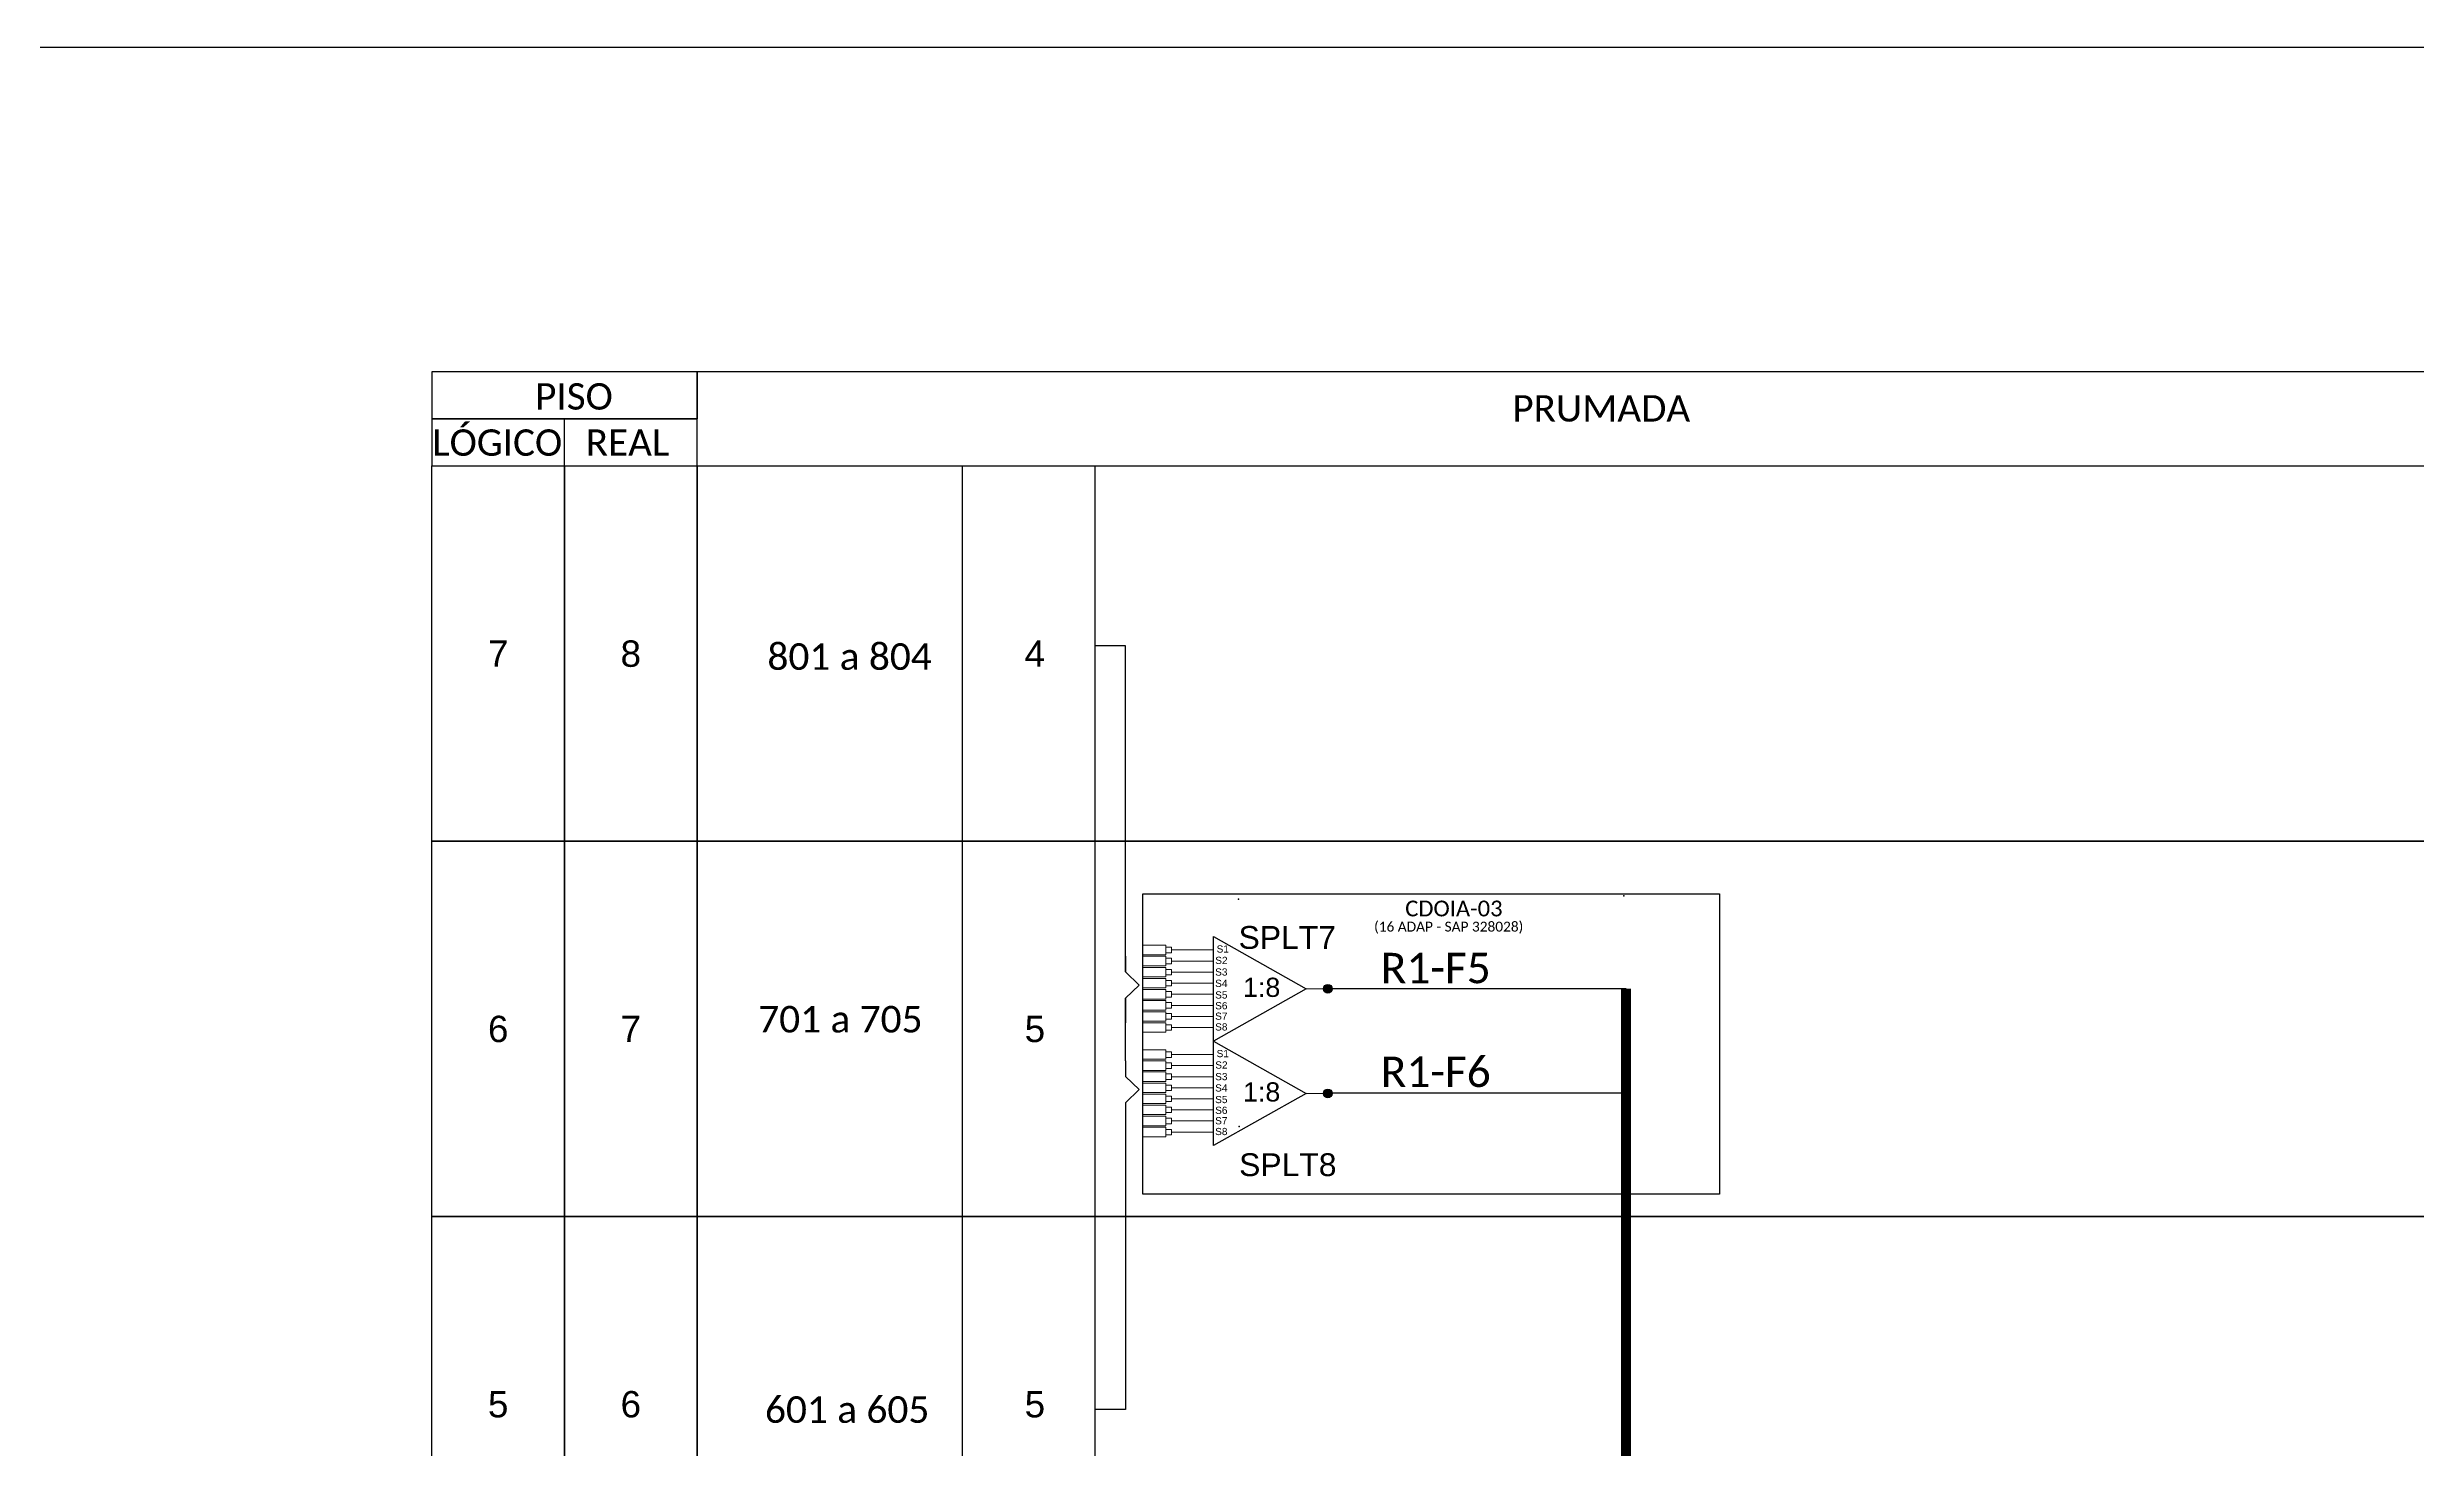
# Model space of a CAD drawing. Header units: metres. Extents: x -0.4 to 58.6, y 1.4 to 43.1.
# Drawn here: x 40.49 to 48.67, y 38.31 to 43.15 of the extents above; entities that cross this region are included whole.
import ezdxf
from ezdxf.enums import TextEntityAlignment as Align

# ---------------------------------------------------------------- set-up
doc = ezdxf.new("R2010")
doc.units = ezdxf.units.M
doc.styles.add('ARIAL', font='arial.ttf')
doc.styles.add('WMF-Calibri0', font='calibri.ttf')

# ---------------------------------------------------------------- blocks, each defined once
blk = doc.blocks.new('SPLT_1-8_SC-APC_ESQ')
at = {"color": 1}
blk.add_lwpolyline([(7.37, -2.1), (17.04, -7.55), (7.37, -13), (7.37, -2.1)], dxfattribs=at)
at = {"color": 3, "lineweight": 0}
for points in [[(2.41, -3.02), (0, -3.02)], [(2.41, -4), (0, -4)], [(2.41, -4.17), (0, -4.17)], [(2.41, -3.02), (2.41, -4)], [(2.41, -4.17), (2.41, -5.16)], [(2.99, -3.51), (7.37, -3.51)], [(7.37, -4.66), (2.99, -4.66)], [(2.41, -5.16), (0, -5.16)], [(2.41, -5.32), (0, -5.32)], [(2.41, -6.31), (0, -6.31)], [(2.41, -6.48), (0, -6.48)], [(2.41, -5.32), (2.41, -6.31)], [(2.41, -6.48), (2.41, -7.46)], [(7.37, -5.82), (2.99, -5.82)], [(7.37, -6.97), (2.99, -6.97)], [(2.41, -7.46), (0, -7.46)], [(2.41, -7.63), (0, -7.63)], [(2.41, -8.62), (0, -8.62)], [(2.41, -8.78), (0, -8.78)], [(2.41, -9.77), (0, -9.77)], [(2.41, -7.63), (2.41, -8.62)], [(2.41, -8.78), (2.41, -9.77)], [(7.37, -8.12), (2.99, -8.12)], [(7.37, -9.28), (2.99, -9.28)], [(2.41, -9.94), (0, -9.94)], [(2.41, -10.92), (0, -10.92)], [(2.41, -11.09), (0, -11.09)], [(2.41, -12.08), (0, -12.08)], [(2.41, -9.94), (2.41, -10.92)], [(2.41, -11.09), (2.41, -12.08)], [(7.37, -10.43), (2.99, -10.43)], [(7.37, -11.58), (2.99, -11.58)]]:
    blk.add_lwpolyline(points, dxfattribs=at)
for points in [[(2.99, -3.22), (2.41, -3.22), (2.41, -3.8), (2.99, -3.8)], [(2.99, -4.38), (2.41, -4.38), (2.41, -4.95), (2.99, -4.95)], [(2.99, -5.53), (2.41, -5.53), (2.41, -6.1), (2.99, -6.1)], [(2.99, -6.68), (2.41, -6.68), (2.41, -7.26), (2.99, -7.26)], [(2.99, -7.84), (2.41, -7.84), (2.41, -8.41), (2.99, -8.41)], [(2.99, -8.99), (2.41, -8.99), (2.41, -9.56), (2.99, -9.56)], [(2.99, -10.14), (2.41, -10.14), (2.41, -10.72), (2.99, -10.72)], [(2.99, -11.3), (2.41, -11.3), (2.41, -11.87), (2.99, -11.87)]]:
    blk.add_lwpolyline(points, close=True, dxfattribs=at)
at = {"color": 1, "lineweight": 0}
blk.add_lwpolyline([(17.04, -7.55), (19.26, -7.55)], dxfattribs=at)
at = {"color": 1, "style": 'ARIAL'}
for s, height, p in [('S2', 0.75, (7.56, -4.97)), ('S1', 0.75, (7.7, -3.78)), ('S3', 0.75, (7.55, -6.18)), ('S4', 0.75, (7.55, -7.36)), ('1:8', 2, (10.45, -8.4)), ('S5', 0.75, (7.55, -8.57)), ('S6', 0.75, (7.55, -9.69)), ('S7', 0.75, (7.55, -10.78)), ('S8', 0.75, (7.55, -11.9))]:
    blk.add_text(s, height=height, dxfattribs=at).set_placement(p)
blk = doc.blocks.new('A$C415C251F')
at = {"color": 3}
blk.add_point((0, 0), dxfattribs=at)
blk = doc.blocks.new('LEG_CDOIA8_C-SPLT_DIR')
at = {"color": 3}
blk.add_blockref('A$C415C251F', (0, 0), dxfattribs=at)
at = {"color": 1, "style": 'WMF-Calibri0', "flags": 4}
blk.add_attdef('CDO', (-26.84, -2.61), '', height=2, dxfattribs=at)
blk.add_attdef('MODELO', text='', height=1.5, dxfattribs=at).set_placement((-22.23, -4.54), align=Align.CENTER)
at = {"style": 'ARIAL', "flags": 4}
blk.add_attdef('SPLITAGEM', text='', height=1.5, dxfattribs=at).set_placement((-18.36, -12.59), align=Align.CENTER)
blk = doc.blocks.new('SPLITTER_')
blk.add_point((0, 0))
at = {"style": 'ARIAL', "flags": 4}
blk.add_attdef('SPLT', (0, -3.26), '', height=1.5, dxfattribs=at)

msp = doc.modelspace()

# ---------------------------------------------------------------- hatches: boundary and pattern name
h = msp.add_hatch(color=3)
h.dxf.hatch_style = 1
edge = h.paths.add_edge_path()
edge.add_arc((44.9081, 39.8973), 0.0149, 0, 360)
h = msp.add_hatch(color=3)
h.dxf.hatch_style = 1
edge = h.paths.add_edge_path()
edge.add_arc((44.9081, 39.5362), 0.0149, 0, 360)

# ---------------------------------------------------------------- linework, layer by layer
for p, q in [((41.8162, 41.7009), (42.2739, 41.7009)), ((42.2739, 41.7009), (42.7315, 41.7009)), ((42.2739, 40.406), (42.2739, 41.7009)), ((42.2739, 41.7009), (42.7315, 41.7009)), ((42.7315, 41.7009), (56.6207, 41.7009)), ((42.7315, 40.406), (42.7315, 41.7009)), ((42.7315, 41.7009), (42.7315, 40.406)), ((42.7315, 41.7009), (56.6207, 41.7009)), ((42.2739, 40.406), (42.7315, 40.406)), ((42.2739, 39.1111), (42.2739, 40.406)), ((42.7315, 40.406), (42.2739, 40.406)), ((42.7315, 40.406), (56.6207, 40.406)), ((42.7315, 39.1111), (42.7315, 40.406)), ((42.7315, 40.406), (42.7315, 39.1111)), ((56.6207, 40.406), (42.7315, 40.406)), ((42.7315, 39.1111), (42.2739, 39.1111)), ((42.2739, 39.1111), (42.7315, 39.1111)), ((42.2739, 37.8162), (42.2739, 39.1111)), ((56.6207, 39.1111), (42.7315, 39.1111)), ((42.7315, 39.1111), (56.6207, 39.1111)), ((42.7315, 37.8162), (42.7315, 39.1111)), ((42.7315, 39.1111), (42.7315, 37.8162))]:
    msp.add_line(p, q)
at = {"color": 7}
msp.add_lwpolyline([(-0.3898, 1.4464), (58.6484, 1.4464), (58.6484, 43.1452), (-0.3898, 43.1452)], close=True, dxfattribs=at)
at = {"color": 0}
for points in [[(41.8162, 41.8635), (42.7315, 41.8635), (42.7315, 42.0261), (41.8162, 42.0261)], [(41.8162, 41.7009), (42.7315, 41.7009), (42.7315, 41.8635), (41.8162, 41.8635)]]:
    msp.add_lwpolyline(points, close=True, dxfattribs=at)
for points in [[(42.7315, 41.7009), (57.9936, 41.7009), (57.9936, 42.0261), (42.7315, 42.0261), (42.7315, 42.0261), (42.7315, 41.8635)], [(42.2739, 41.7009), (42.2739, 41.8635)], [(43.6468, 41.7009), (43.6468, 31.3418)], [(44.1045, 41.7009), (44.1045, 31.3418)], [(43.6468, 40.406), (43.6468, 30.0469)], [(44.1045, 40.406), (44.1045, 30.0469)]]:
    msp.add_lwpolyline(points)
for points in [[(41.8162, 41.7009), (42.2739, 41.7009), (42.2739, 40.406), (41.8162, 40.406)], [(41.8162, 40.406), (42.2739, 40.406), (42.2739, 39.1111), (41.8162, 39.1111)], [(41.8162, 39.1111), (42.2739, 39.1111), (42.2739, 37.8162), (41.8162, 37.8162)]]:
    msp.add_lwpolyline(points, close=True)
at = {"color": 3}
for points in [[(44.21, 39.9552), (44.21, 41.0801), (44.1045, 41.0801)], [(44.21, 40.0097), (44.21, 39.9552), (44.257, 39.9099), (44.21, 39.8647), (44.21, 39.7794)], [(44.21, 39.6488), (44.21, 39.8647)], [(44.21, 39.6488), (44.21, 39.5942), (44.257, 39.549), (44.21, 39.5038), (44.21, 39.4185)], [(44.21, 39.4185), (44.21, 38.4451), (44.1045, 38.4451)]]:
    msp.add_lwpolyline(points, dxfattribs=at)
at = {"color": 1}
for points in [[(44.2696, 39.1886), (44.2696, 40.2252), (46.26, 40.2252)], [(46.26, 40.2252), (46.26, 39.1886)], [(46.26, 39.1886), (44.2696, 39.1886)]]:
    msp.add_lwpolyline(points, dxfattribs=at)
at = {"color": 5, "const_width": 0.0346}
msp.add_lwpolyline([(45.938, 31.7765), (45.938, 39.8974)], dxfattribs=at)
at = {"color": 5}
for points in [[(45.938, 39.8974), (44.9074, 39.8974)], [(45.938, 39.5364), (44.9074, 39.5364)]]:
    msp.add_lwpolyline(points, dxfattribs=at)
at = {"color": 3}
for centre in [(44.9081, 39.8973), (44.9081, 39.5362)]:
    msp.add_circle(centre, 0.0149, dxfattribs=at)

# ---------------------------------------------------------------- block references
ref = msp.add_blockref('SPLITTER_', (44.6004, 40.206), dxfattribs=dict(xscale=0.05246884188000001, yscale=0.05246884188000001, zscale=0.05246884188000001))
ref.add_attrib('SPLT', 'SPLT7', (44.6004, 40.0349), dxfattribs={"height": 0.0787, "style": 'ARIAL'})
ref = msp.add_blockref('LEG_CDOIA8_C-SPLT_DIR', (45.9304, 40.218), dxfattribs=dict(at, xscale=0.02720606616, yscale=0.02720606616, zscale=0.02720606616))
ref.add_attrib('CDO', 'CDOIA-03', (45.1756, 40.1469), dxfattribs={"color": 1, "height": 0.05441, "style": 'WMF-Calibri0'})
ref.add_attrib('MODELO', '(16 ADAP - SAP 328028)', dxfattribs={"color": 1, "height": 0.034008, "style": 'WMF-Calibri0'}).set_placement((45.3256, 40.0945), align=Align.CENTER)
at = {"xscale": 0.03311642880000753, "yscale": 0.03311642880000753, "zscale": 0.03311642880000001}
for p in [(44.2696, 40.1472), (44.2696, 39.7863)]:
    msp.add_blockref('SPLT_1-8_SC-APC_ESQ', p, dxfattribs=at)
ref = msp.add_blockref('SPLITTER_', (44.6023, 39.4219), dxfattribs=dict(xscale=0.05246884188000001, yscale=0.05246884188000001, zscale=0.05246884188000001))
ref.add_attrib('SPLT', 'SPLT8', (44.6023, 39.2508), dxfattribs={"height": 0.0787, "style": 'ARIAL'})

# ---------------------------------------------------------------- texts
at = {"color": 0, "style": 'WMF-Calibri0'}
for s, p in [('     PISO', (42.0124, 41.8955)), ('PRUMADA', (45.5453, 41.8543)), ('  LÓGICO', (41.7537, 41.7362)), ('    REAL', (42.2192, 41.7363))]:
    msp.add_text(s, height=0.09096, dxfattribs=at).set_placement(p)
at = {"style": 'WMF-Calibri0'}
for s, p in [('801 a 804', (42.9743, 40.9976)), ('701 a 705', (42.9424, 39.7463)), ('601 a 605', (42.9658, 38.3994))]:
    msp.add_text(s, height=0.09163, dxfattribs=at).set_placement(p)
at = {"color": 5, "style": 'WMF-Calibri0'}
for s, p in [('R1-F5', (45.0908, 39.9162)), ('R1-F6', (45.0908, 39.5582))]:
    msp.add_text(s, height=0.10494, dxfattribs=at).set_placement(p)
at = {"style": 'ARIAL', "flags": 12}
for tag, text, height, p in [('7', 'XX', 0.09096, (42.045, 41.0535)), ('8', '7', 0.091, (42.5027, 41.0535)), ('4', '7', 0.091, (43.8974, 41.0535)), ('6', 'XX', 0.09096, (42.045, 39.7586)), ('7', 'XX', 0.09096, (42.5027, 39.7586)), ('5', 'XX', 0.09096, (43.8974, 39.7586)), ('5', 'XX', 0.09096, (42.045, 38.4637)), ('6', 'XX', 0.09096, (42.5027, 38.4637)), ('5', 'XX', 0.09096, (43.8974, 38.4637))]:
    msp.add_attdef(tag, text=text, height=height, dxfattribs=at).set_placement(p, align=Align.MIDDLE_CENTER)

doc.saveas('drawing.dxf')
